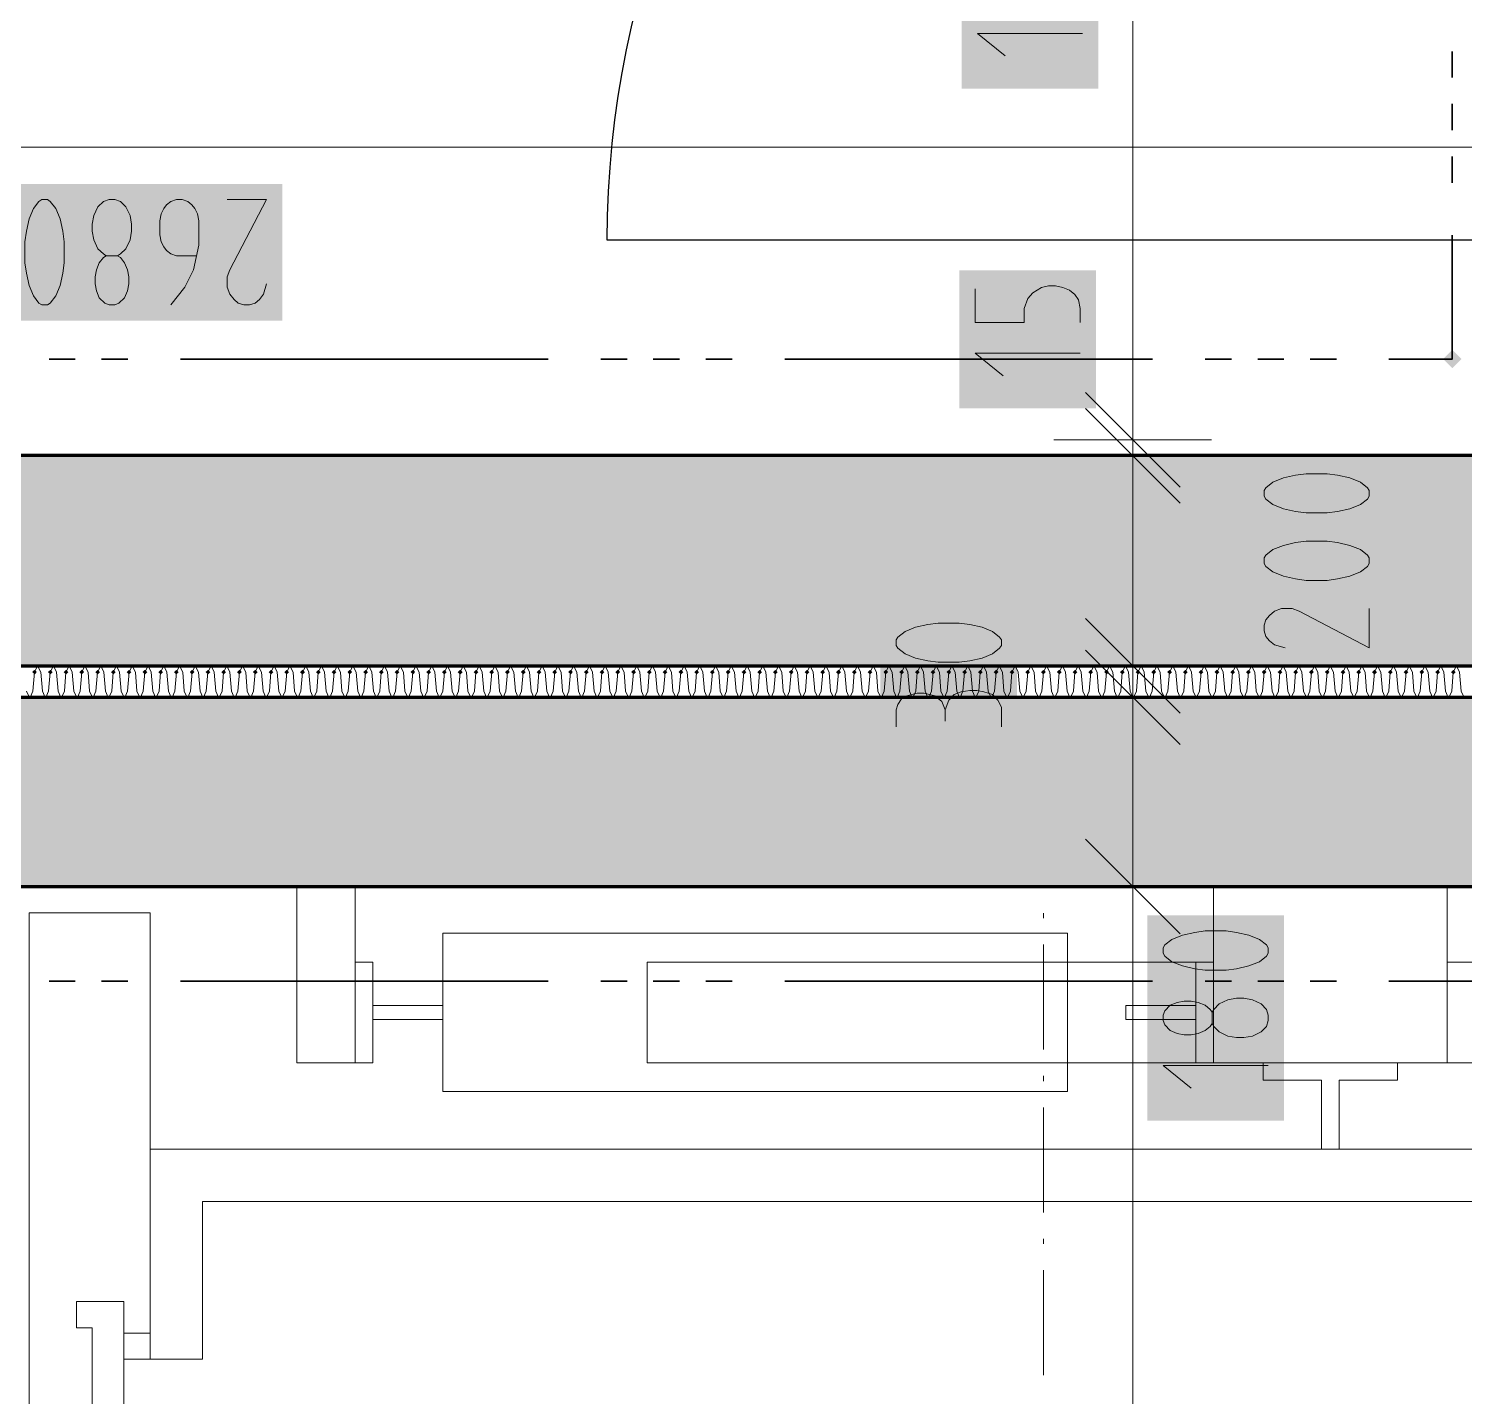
# Model space of a CAD drawing. Header units: millimetres. Extents: x 0 to 594, y 0 to 420.
# Drawn here: x 132.86 to 145.37, y 193.95 to 205.87 of the extents above; entities that cross this region are included whole.
import ezdxf

# ---------------------------------------------------------------- set-up
doc = ezdxf.new("R2010")
doc.units = ezdxf.units.MM
doc.header["$LTSCALE"] = 8
for name, color, linetype in [('PDF_Dvere', 7, 'Continuous'), ('PDF_Koty delkove', 7, 'Continuous'), ('PDF_Pozarni useky', 7, 'Continuous'), ('PDF_Steny obvodove nosne', 7, 'Continuous'), ('PDF_Steny sendvic', 7, 'Continuous'), ('PDF_Steny vnitrni', 7, 'Continuous'), ('PDF_Vytah', 7, 'Continuous')]:
    doc.layers.add(name, color=color, linetype=linetype)

msp = doc.modelspace()

# ---------------------------------------------------------------- linework, layer by layer
at = {"layer": 'PDF_Dvere', "lineweight": 25}
msp.add_lwpolyline([(146.144, 204.028), (137.901, 204.028, -0.414213), (146.144, 212.271)], format="xyb", dxfattribs=at)
at = {"layer": 'PDF_Koty delkove', "lineweight": 18}
for points in [[(142.481, 145.412), (142.481, 159.284), (142.481, 161.364), (142.481, 163.041), (142.481, 163.866), (142.481, 166.663), (142.481, 169.099), (142.481, 171.194), (142.481, 173.529), (142.481, 179.528), (142.481, 181.36), (142.481, 181.635), (142.481, 183.283), (142.481, 198.395), (142.481, 200.044), (142.481, 200.319), (142.481, 202.151), (142.481, 202.288), (142.481, 215.614)], [(142.042, 205.83), (141.126, 205.83), (141.369, 205.635)], [(146.144, 204.84), (135.138, 204.84), (121.613, 204.84), (104.288, 204.84), (99.251, 204.84)], [(133.169, 203.832), (133.169, 204.015), (133.157, 204.107), (133.132, 204.214), (133.095, 204.306), (133.047, 204.367), (133.022, 204.383), (132.973, 204.383), (132.948, 204.367), (132.9, 204.306), (132.863, 204.214), (132.839, 204.107), (132.826, 204.015)], [(133.413, 204.107), (133.426, 204.031), (133.462, 203.955), (133.511, 203.909), (133.535, 203.893), (133.634, 203.893), (133.658, 203.909), (133.707, 203.955), (133.744, 204.031), (133.756, 204.107), (133.756, 204.168), (133.744, 204.244), (133.707, 204.321), (133.658, 204.367), (133.609, 204.383), (133.56, 204.383), (133.511, 204.367), (133.462, 204.321), (133.426, 204.244), (133.413, 204.168)], [(134.318, 203.893), (134.147, 203.893), (134.098, 203.909), (134.061, 203.939), (134.037, 203.97), (134.013, 204.015), (134.001, 204.077), (134.001, 204.198), (134.013, 204.26), (134.037, 204.306), (134.061, 204.336), (134.098, 204.367), (134.147, 204.383), (134.196, 204.383), (134.245, 204.367), (134.282, 204.336), (134.306, 204.306), (134.331, 204.26), (134.343, 204.198), (134.343, 203.985), (134.294, 203.772), (134.221, 203.619), (134.098, 203.467)], [(134.588, 204.383), (134.93, 204.383), (134.612, 203.772), (134.588, 203.71), (134.588, 203.619), (134.612, 203.558), (134.649, 203.512), (134.685, 203.481), (134.734, 203.467), (134.783, 203.467), (134.832, 203.481), (134.869, 203.512), (134.905, 203.558), (134.93, 203.649)], [(133.413, 204.168), (133.413, 204.107)], [(132.826, 204.015), (132.826, 203.832), (132.839, 203.741), (132.863, 203.634), (132.9, 203.543), (132.948, 203.481), (132.973, 203.467), (133.022, 203.467), (133.047, 203.481), (133.095, 203.543), (133.132, 203.634), (133.157, 203.741), (133.169, 203.832)], [(133.634, 203.893), (133.658, 203.878), (133.695, 203.832), (133.719, 203.772), (133.731, 203.71), (133.731, 203.649), (133.719, 203.588), (133.695, 203.527), (133.645, 203.481), (133.609, 203.467), (133.56, 203.467), (133.524, 203.481), (133.474, 203.527), (133.45, 203.588), (133.438, 203.649), (133.438, 203.71), (133.45, 203.772), (133.474, 203.832), (133.511, 203.878), (133.535, 203.893)], [(141.107, 203.606), (141.107, 203.312), (141.534, 203.312), (141.534, 203.435), (141.565, 203.52), (141.61, 203.569), (141.686, 203.617), (141.747, 203.63), (141.808, 203.63), (141.87, 203.617), (141.93, 203.593), (141.976, 203.557), (142.007, 203.508), (142.023, 203.435), (142.023, 203.312)], [(142.023, 203.043), (141.107, 203.043), (141.35, 202.848)], [(142.893, 201.876), (142.068, 202.7)], [(142.893, 201.738), (142.068, 202.563)], [(143.167, 202.288), (142.481, 202.288), (141.794, 202.288)], [(143.167, 202.151), (142.481, 202.151), (141.794, 202.151)], [(144.174, 201.406), (143.991, 201.406), (143.9, 201.394), (143.793, 201.369), (143.701, 201.333), (143.64, 201.284), (143.625, 201.259), (143.625, 201.211), (143.64, 201.186), (143.701, 201.138), (143.793, 201.101), (143.9, 201.076), (143.991, 201.063), (144.174, 201.063), (144.266, 201.076), (144.373, 201.101), (144.464, 201.138)], [(144.464, 201.138), (144.526, 201.186), (144.541, 201.211), (144.541, 201.259), (144.526, 201.284), (144.464, 201.333), (144.373, 201.369), (144.266, 201.394), (144.174, 201.406)], [(144.541, 200.819), (144.541, 200.476), (143.93, 200.795), (143.869, 200.819), (143.777, 200.819), (143.717, 200.795), (143.671, 200.758), (143.64, 200.721), (143.625, 200.672), (143.625, 200.624), (143.64, 200.575), (143.671, 200.538), (143.717, 200.501), (143.808, 200.476)], [(140.587, 200.656), (140.496, 200.619), (140.434, 200.57), (140.42, 200.545), (140.42, 200.497), (140.434, 200.472), (140.496, 200.424), (140.587, 200.387), (140.695, 200.362), (140.785, 200.35), (140.968, 200.35), (141.06, 200.362), (141.167, 200.387), (141.259, 200.424), (141.32, 200.472), (141.336, 200.497), (141.336, 200.545), (141.32, 200.57), (141.259, 200.619), (141.167, 200.656), (141.06, 200.68), (140.968, 200.692)], [(140.968, 200.692), (140.785, 200.692), (140.695, 200.68), (140.587, 200.656)], [(142.893, 199.907), (142.068, 200.731)], [(142.893, 199.632), (142.068, 200.456)], [(143.167, 200.319), (142.481, 200.319), (141.794, 200.319)], [(140.42, 199.787), (140.42, 199.934), (140.434, 199.983), (140.466, 200.032), (140.511, 200.057), (140.602, 200.081), (140.663, 200.081), (140.755, 200.057), (140.816, 200.008), (140.847, 199.934), (140.847, 199.837)], [(141.336, 199.787), (141.336, 199.958), (141.305, 200.019), (141.259, 200.068), (141.183, 200.093), (141.121, 200.105), (141.06, 200.105), (140.984, 200.093), (140.924, 200.068), (140.878, 200.019), (140.847, 199.934)], [(143.167, 200.044), (142.481, 200.044), (141.794, 200.044)], [(142.893, 197.983), (142.068, 198.808)], [(143.167, 198.395), (142.481, 198.395), (141.794, 198.395)], [(143.172, 197.201), (143.156, 197.176), (143.111, 197.14), (143.05, 197.115), (142.989, 197.103), (142.928, 197.103), (142.867, 197.115), (142.806, 197.14), (142.76, 197.189), (142.745, 197.226), (142.745, 197.274), (142.76, 197.311), (142.806, 197.36), (142.867, 197.384), (142.928, 197.397), (142.989, 197.397), (143.05, 197.384)], [(143.05, 197.384), (143.111, 197.36), (143.156, 197.323), (143.172, 197.299)], [(143.661, 196.834), (142.745, 196.834), (142.989, 196.638)]]:
    msp.add_lwpolyline(points, dxfattribs=at)
for points in [[(144.174, 201.993), (143.991, 201.993), (143.9, 201.981), (143.793, 201.957), (143.701, 201.92), (143.64, 201.871), (143.625, 201.847), (143.625, 201.798), (143.64, 201.773), (143.701, 201.725), (143.793, 201.688), (143.9, 201.663), (143.991, 201.651), (144.174, 201.651), (144.266, 201.663), (144.373, 201.688), (144.464, 201.725), (144.526, 201.773), (144.541, 201.798), (144.541, 201.847), (144.526, 201.871), (144.464, 201.92), (144.373, 201.957), (144.266, 201.981)], [(143.294, 198.008), (143.111, 198.008), (143.02, 197.995), (142.913, 197.971), (142.821, 197.934), (142.76, 197.886), (142.745, 197.861), (142.745, 197.813), (142.76, 197.788), (142.821, 197.739), (142.913, 197.703), (143.02, 197.678), (143.111, 197.665), (143.294, 197.665), (143.385, 197.678), (143.493, 197.703), (143.584, 197.739), (143.646, 197.788), (143.661, 197.813), (143.661, 197.861), (143.646, 197.886), (143.584, 197.934), (143.493, 197.971), (143.385, 197.995)], [(143.447, 197.421), (143.385, 197.421), (143.309, 197.408), (143.233, 197.372), (143.188, 197.323), (143.172, 197.299), (143.172, 197.201), (143.188, 197.176), (143.233, 197.127), (143.309, 197.091), (143.385, 197.078), (143.447, 197.078), (143.523, 197.091), (143.6, 197.127), (143.646, 197.176), (143.661, 197.226), (143.661, 197.274), (143.646, 197.323), (143.6, 197.372), (143.523, 197.408)]]:
    msp.add_lwpolyline(points, close=True, dxfattribs=at)
at = {"layer": 'PDF_Koty delkove', "color": 7, "lineweight": 18, "true_color": 0xffffff, "transparency": 33554559}
for points in [[(142.179, 205.35), (142.179, 207.729), (140.988, 205.35), (140.988, 207.729)], [(135.068, 204.52), (132.689, 204.52), (135.068, 203.329), (132.689, 203.329)], [(142.16, 202.563), (142.16, 203.767), (140.969, 202.563), (140.969, 203.767)], [(144.679, 200.339), (144.679, 202.13), (143.488, 200.339), (143.488, 202.13)], [(141.473, 199.625), (141.473, 200.829), (140.282, 199.625), (140.282, 200.829)], [(143.798, 196.354), (143.798, 198.145), (142.608, 196.354), (142.608, 198.145)]]:
    msp.add_solid(points, dxfattribs=at)
at = {"layer": 'PDF_Pozarni useky', "lineweight": 35}
for points in [[(145.265, 205.446), (145.265, 205.675)], [(145.265, 204.988), (145.265, 205.217)], [(145.265, 204.53), (145.265, 204.759)], [(145.265, 204.072), (145.265, 202.993), (144.713, 202.993)], [(133.265, 202.993), (133.036, 202.993)], [(133.723, 202.993), (133.494, 202.993)], [(137.386, 202.993), (134.181, 202.993)], [(138.073, 202.993), (137.844, 202.993)], [(138.531, 202.993), (138.302, 202.993)], [(138.989, 202.993), (138.76, 202.993)], [(142.653, 202.993), (139.447, 202.993)], [(143.34, 202.993), (143.111, 202.993)], [(143.798, 202.993), (143.569, 202.993)], [(144.255, 202.993), (144.027, 202.993)], [(133.265, 197.571), (133.036, 197.571)], [(133.723, 197.571), (133.494, 197.571)], [(137.386, 197.571), (134.181, 197.571)], [(138.073, 197.571), (137.844, 197.571)], [(138.531, 197.571), (138.302, 197.571)], [(138.989, 197.571), (138.76, 197.571)], [(142.653, 197.571), (139.447, 197.571)], [(143.34, 197.571), (143.111, 197.571)], [(143.798, 197.571), (143.569, 197.571)], [(144.255, 197.571), (144.027, 197.571)], [(147.919, 197.571), (144.713, 197.571)]]:
    msp.add_lwpolyline(points, dxfattribs=at)
at = {"layer": 'PDF_Pozarni useky', "lineweight": 35, "transparency": 33554559}
for points in [[(145.345, 202.993), (145.265, 202.913), (145.265, 203.073), (145.185, 202.993)], [(145.265, 202.913), (145.185, 202.993), (145.345, 202.993), (145.265, 203.073)]]:
    msp.add_solid(points, dxfattribs=at)
at = {"layer": 'PDF_Steny obvodove nosne', "lineweight": 70}
msp.add_lwpolyline([(129.338, 200.319), (151.319, 200.319), (151.319, 202.151), (148.617, 202.151), (146.144, 202.151), (127.506, 202.151), (127.506, 201.28), (127.506, 200.319)], dxfattribs=at)
at = {"layer": 'PDF_Steny obvodove nosne', "color": 9, "lineweight": 9, "true_color": 0xc0c0c0, "transparency": 33554559}
msp.add_solid([(151.319, 202.151), (127.506, 202.151), (151.319, 200.319), (127.506, 200.319)], dxfattribs=at)
at = {"layer": 'PDF_Steny sendvic', "lineweight": 35}
msp.add_lwpolyline([(129.338, 181.543), (129.338, 181.36), (149.487, 181.36), (151.319, 181.36), (151.365, 181.36), (151.365, 181.635), (151.319, 181.635), (131.261, 181.635), (129.612, 181.635), (129.612, 200.044), (131.261, 200.044), (151.319, 200.044), (151.365, 200.044), (151.365, 200.319), (151.319, 200.319), (129.338, 200.319), (129.338, 200.136)], dxfattribs=at)
at = {"layer": 'PDF_Steny sendvic', "lineweight": 9}
for points in [[(132.937, 200.319), (132.91, 200.264)], [(132.965, 200.264), (132.937, 200.319)], [(133.074, 200.319), (133.047, 200.264)], [(133.102, 200.264), (133.074, 200.319)], [(133.212, 200.319), (133.184, 200.264)], [(133.239, 200.264), (133.212, 200.319)], [(133.349, 200.319), (133.322, 200.264)], [(133.377, 200.264), (133.349, 200.319)], [(133.487, 200.319), (133.459, 200.264)], [(133.514, 200.264), (133.487, 200.319)], [(133.624, 200.319), (133.596, 200.264)], [(133.651, 200.264), (133.624, 200.319)], [(133.761, 200.319), (133.734, 200.264)], [(133.789, 200.264), (133.761, 200.319)], [(133.899, 200.319), (133.871, 200.264)], [(133.926, 200.264), (133.899, 200.319)], [(134.036, 200.319), (134.009, 200.264)], [(134.064, 200.264), (134.036, 200.319)], [(134.173, 200.319), (134.146, 200.264)], [(134.201, 200.264), (134.173, 200.319)], [(134.311, 200.319), (134.283, 200.264)], [(134.338, 200.264), (134.311, 200.319)], [(134.448, 200.319), (134.421, 200.264)], [(134.476, 200.264), (134.448, 200.319)], [(134.586, 200.319), (134.558, 200.264)], [(134.613, 200.264), (134.586, 200.319)], [(134.723, 200.319), (134.696, 200.264)], [(134.75, 200.264), (134.723, 200.319)], [(134.86, 200.319), (134.833, 200.264)], [(134.888, 200.264), (134.86, 200.319)], [(134.998, 200.319), (134.97, 200.264)], [(135.025, 200.264), (134.998, 200.319)], [(135.135, 200.319), (135.108, 200.264)], [(135.163, 200.264), (135.135, 200.319)], [(135.273, 200.319), (135.245, 200.264)], [(135.3, 200.264), (135.273, 200.319)], [(135.41, 200.319), (135.382, 200.264)], [(135.437, 200.264), (135.41, 200.319)], [(135.547, 200.319), (135.52, 200.264)], [(135.575, 200.264), (135.547, 200.319)], [(135.685, 200.319), (135.657, 200.264)], [(135.712, 200.264), (135.685, 200.319)], [(135.822, 200.319), (135.795, 200.264)], [(135.85, 200.264), (135.822, 200.319)], [(135.959, 200.319), (135.932, 200.264)], [(135.987, 200.264), (135.959, 200.319)], [(136.097, 200.319), (136.069, 200.264)], [(136.124, 200.264), (136.097, 200.319)], [(136.234, 200.319), (136.207, 200.264)], [(136.262, 200.264), (136.234, 200.319)], [(136.372, 200.319), (136.344, 200.264)], [(136.399, 200.264), (136.372, 200.319)], [(136.509, 200.319), (136.482, 200.264)], [(136.536, 200.264), (136.509, 200.319)], [(136.646, 200.319), (136.619, 200.264)], [(136.674, 200.264), (136.646, 200.319)], [(136.784, 200.319), (136.756, 200.264)], [(136.811, 200.264), (136.784, 200.319)], [(136.921, 200.319), (136.894, 200.264)], [(136.949, 200.264), (136.921, 200.319)], [(137.058, 200.319), (137.031, 200.264)], [(137.086, 200.264), (137.058, 200.319)], [(137.196, 200.319), (137.168, 200.264)], [(137.223, 200.264), (137.196, 200.319)], [(137.333, 200.319), (137.306, 200.264)], [(137.361, 200.264), (137.333, 200.319)], [(137.471, 200.319), (137.443, 200.264)], [(137.498, 200.264), (137.471, 200.319)], [(137.608, 200.319), (137.581, 200.264)], [(137.636, 200.264), (137.608, 200.319)], [(137.745, 200.319), (137.718, 200.264)], [(137.773, 200.264), (137.745, 200.319)], [(137.883, 200.319), (137.855, 200.264)], [(137.91, 200.264), (137.883, 200.319)], [(138.02, 200.319), (137.993, 200.264)], [(138.048, 200.264), (138.02, 200.319)], [(138.158, 200.319), (138.13, 200.264)], [(138.185, 200.264), (138.158, 200.319)], [(138.295, 200.319), (138.267, 200.264)], [(138.322, 200.264), (138.295, 200.319)], [(138.432, 200.319), (138.405, 200.264)], [(138.46, 200.264), (138.432, 200.319)], [(138.57, 200.319), (138.542, 200.264)], [(138.597, 200.264), (138.57, 200.319)], [(138.707, 200.319), (138.68, 200.264)], [(138.735, 200.264), (138.707, 200.319)], [(138.844, 200.319), (138.817, 200.264)], [(138.872, 200.264), (138.844, 200.319)], [(138.982, 200.319), (138.954, 200.264)], [(139.009, 200.264), (138.982, 200.319)], [(139.119, 200.319), (139.092, 200.264)], [(139.147, 200.264), (139.119, 200.319)], [(139.257, 200.319), (139.229, 200.264)], [(139.284, 200.264), (139.257, 200.319)], [(139.394, 200.319), (139.366, 200.264)], [(139.421, 200.264), (139.394, 200.319)], [(139.531, 200.319), (139.504, 200.264)], [(139.559, 200.264), (139.531, 200.319)], [(139.669, 200.319), (139.641, 200.264)], [(139.71, 200.099), (139.696, 200.264), (139.669, 200.319)], [(139.806, 200.319), (139.779, 200.264)], [(139.834, 200.264), (139.806, 200.319)], [(139.944, 200.319), (139.916, 200.264)], [(139.985, 200.099), (139.971, 200.264), (139.944, 200.319)], [(140.081, 200.319), (140.053, 200.264)], [(140.122, 200.099), (140.108, 200.264), (140.081, 200.319)], [(140.218, 200.319), (140.191, 200.264)], [(140.246, 200.264), (140.218, 200.319)], [(140.356, 200.319), (140.328, 200.264)], [(140.397, 200.099), (140.383, 200.264), (140.356, 200.319)], [(140.493, 200.319), (140.466, 200.264)], [(140.521, 200.264), (140.493, 200.319)], [(140.63, 200.319), (140.603, 200.264)], [(140.671, 200.099), (140.658, 200.264), (140.63, 200.319)], [(140.768, 200.319), (140.74, 200.264)], [(140.795, 200.264), (140.768, 200.319)], [(140.905, 200.319), (140.878, 200.264)], [(140.946, 200.099), (140.933, 200.264), (140.905, 200.319)], [(141.043, 200.319), (141.015, 200.264)], [(141.084, 200.099), (141.07, 200.264), (141.043, 200.319)], [(141.18, 200.319), (141.152, 200.264)], [(141.207, 200.264), (141.18, 200.319)], [(141.317, 200.319), (141.29, 200.264)], [(141.358, 200.099), (141.345, 200.264), (141.317, 200.319)], [(141.455, 200.319), (141.427, 200.264)], [(141.482, 200.264), (141.455, 200.319)], [(141.592, 200.319), (141.565, 200.264)], [(141.62, 200.264), (141.592, 200.319)], [(141.729, 200.319), (141.702, 200.264)], [(141.757, 200.264), (141.729, 200.319)], [(141.867, 200.319), (141.839, 200.264)], [(141.894, 200.264), (141.867, 200.319)], [(142.004, 200.319), (141.977, 200.264)], [(142.032, 200.264), (142.004, 200.319)], [(142.142, 200.319), (142.114, 200.264)], [(142.169, 200.264), (142.142, 200.319)], [(142.279, 200.319), (142.252, 200.264)], [(142.306, 200.264), (142.279, 200.319)], [(142.416, 200.319), (142.389, 200.264)], [(142.444, 200.264), (142.416, 200.319)], [(142.554, 200.319), (142.526, 200.264)], [(142.581, 200.264), (142.554, 200.319)], [(142.691, 200.319), (142.664, 200.264)], [(142.719, 200.264), (142.691, 200.319)], [(142.829, 200.319), (142.801, 200.264)], [(142.856, 200.264), (142.829, 200.319)], [(142.966, 200.319), (142.938, 200.264)], [(142.993, 200.264), (142.966, 200.319)], [(143.103, 200.319), (143.076, 200.264)], [(143.131, 200.264), (143.103, 200.319)], [(143.241, 200.319), (143.213, 200.264)], [(143.268, 200.264), (143.241, 200.319)], [(143.378, 200.319), (143.351, 200.264)], [(143.406, 200.264), (143.378, 200.319)], [(143.515, 200.319), (143.488, 200.264)], [(143.543, 200.264), (143.515, 200.319)], [(143.653, 200.319), (143.625, 200.264)], [(143.68, 200.264), (143.653, 200.319)], [(143.79, 200.319), (143.763, 200.264)], [(143.818, 200.264), (143.79, 200.319)], [(143.928, 200.319), (143.9, 200.264)], [(143.955, 200.264), (143.928, 200.319)], [(144.065, 200.319), (144.038, 200.264)], [(144.092, 200.264), (144.065, 200.319)], [(144.202, 200.319), (144.175, 200.264)], [(144.23, 200.264), (144.202, 200.319)], [(144.34, 200.319), (144.312, 200.264)], [(144.367, 200.264), (144.34, 200.319)], [(144.477, 200.319), (144.45, 200.264)], [(144.505, 200.264), (144.477, 200.319)], [(144.614, 200.319), (144.587, 200.264)], [(144.642, 200.264), (144.614, 200.319)], [(144.752, 200.319), (144.724, 200.264)], [(144.779, 200.264), (144.752, 200.319)], [(144.889, 200.319), (144.862, 200.264)], [(144.917, 200.264), (144.889, 200.319)], [(145.027, 200.319), (144.999, 200.264)], [(145.054, 200.264), (145.027, 200.319)], [(145.164, 200.319), (145.137, 200.264)], [(145.192, 200.264), (145.164, 200.319)], [(145.301, 200.319), (145.274, 200.264)], [(145.329, 200.264), (145.301, 200.319)], [(132.896, 200.099), (132.91, 200.264)], [(132.965, 200.264), (132.978, 200.099)], [(133.009, 200.044), (133.033, 200.099), (133.047, 200.264)], [(133.102, 200.264), (133.116, 200.099)], [(133.171, 200.099), (133.184, 200.264)], [(133.239, 200.264), (133.253, 200.099)], [(133.308, 200.099), (133.322, 200.264)], [(133.377, 200.264), (133.39, 200.099)], [(133.445, 200.099), (133.459, 200.264)], [(133.514, 200.264), (133.528, 200.099)], [(133.583, 200.099), (133.596, 200.264)], [(133.651, 200.264), (133.665, 200.099)], [(133.72, 200.099), (133.734, 200.264)], [(133.789, 200.264), (133.802, 200.099)], [(133.858, 200.099), (133.871, 200.264)], [(133.926, 200.264), (133.94, 200.099)], [(133.995, 200.099), (134.009, 200.264)], [(134.064, 200.264), (134.077, 200.099)], [(134.132, 200.099), (134.146, 200.264)], [(134.201, 200.264), (134.215, 200.099)], [(134.27, 200.099), (134.283, 200.264)], [(134.338, 200.264), (134.352, 200.099)], [(134.407, 200.099), (134.421, 200.264)], [(134.476, 200.264), (134.489, 200.099)], [(134.545, 200.099), (134.558, 200.264)], [(134.613, 200.264), (134.627, 200.099)], [(134.682, 200.099), (134.696, 200.264)], [(134.75, 200.264), (134.764, 200.099), (134.789, 200.044)], [(134.819, 200.099), (134.833, 200.264)], [(134.888, 200.264), (134.901, 200.099)], [(134.957, 200.099), (134.97, 200.264)], [(135.025, 200.264), (135.039, 200.099)], [(135.094, 200.099), (135.108, 200.264)], [(135.163, 200.264), (135.176, 200.099), (135.201, 200.044)], [(135.231, 200.099), (135.245, 200.264)], [(135.3, 200.264), (135.314, 200.099)], [(135.369, 200.099), (135.382, 200.264)], [(135.437, 200.264), (135.451, 200.099)], [(135.506, 200.099), (135.52, 200.264)], [(135.575, 200.264), (135.588, 200.099)], [(135.644, 200.099), (135.657, 200.264)], [(135.712, 200.264), (135.726, 200.099)], [(135.781, 200.099), (135.795, 200.264)], [(135.85, 200.264), (135.863, 200.099)], [(135.918, 200.099), (135.932, 200.264)], [(135.987, 200.264), (136.001, 200.099)], [(136.056, 200.099), (136.069, 200.264)], [(136.124, 200.264), (136.138, 200.099)], [(136.193, 200.099), (136.207, 200.264)], [(136.262, 200.264), (136.275, 200.099)], [(136.331, 200.099), (136.344, 200.264)], [(136.399, 200.264), (136.413, 200.099)], [(136.468, 200.099), (136.482, 200.264)], [(136.536, 200.264), (136.55, 200.099)], [(136.605, 200.099), (136.619, 200.264)], [(136.674, 200.264), (136.687, 200.099)], [(136.743, 200.099), (136.756, 200.264)], [(136.811, 200.264), (136.825, 200.099)], [(136.88, 200.099), (136.894, 200.264)], [(136.949, 200.264), (136.962, 200.099)], [(137.017, 200.099), (137.031, 200.264)], [(137.086, 200.264), (137.1, 200.099)], [(137.155, 200.099), (137.168, 200.264)], [(137.223, 200.264), (137.237, 200.099)], [(137.292, 200.099), (137.306, 200.264)], [(137.361, 200.264), (137.374, 200.099)], [(137.43, 200.099), (137.443, 200.264)], [(137.498, 200.264), (137.512, 200.099)], [(137.567, 200.099), (137.581, 200.264)], [(137.636, 200.264), (137.649, 200.099)], [(137.704, 200.099), (137.718, 200.264)], [(137.773, 200.264), (137.786, 200.099)], [(137.842, 200.099), (137.855, 200.264)], [(137.91, 200.264), (137.924, 200.099)], [(137.979, 200.099), (137.993, 200.264)], [(138.048, 200.264), (138.061, 200.099)], [(138.116, 200.099), (138.13, 200.264)], [(138.185, 200.264), (138.199, 200.099)], [(138.254, 200.099), (138.267, 200.264)], [(138.322, 200.264), (138.336, 200.099)], [(138.391, 200.099), (138.405, 200.264)], [(138.46, 200.264), (138.473, 200.099)], [(138.529, 200.099), (138.542, 200.264)], [(138.597, 200.264), (138.611, 200.099)], [(138.666, 200.099), (138.68, 200.264)], [(138.735, 200.264), (138.748, 200.099)], [(138.803, 200.099), (138.817, 200.264)], [(138.872, 200.264), (138.886, 200.099)], [(138.941, 200.099), (138.954, 200.264)], [(139.009, 200.264), (139.023, 200.099)], [(139.078, 200.099), (139.092, 200.264)], [(139.147, 200.264), (139.16, 200.099)], [(139.216, 200.099), (139.229, 200.264)], [(139.284, 200.264), (139.298, 200.099)], [(139.353, 200.099), (139.366, 200.264)], [(139.421, 200.264), (139.435, 200.099)], [(139.49, 200.099), (139.504, 200.264)], [(139.559, 200.264), (139.572, 200.099)], [(139.628, 200.099), (139.641, 200.264)], [(139.765, 200.099), (139.779, 200.264)], [(139.834, 200.264), (139.847, 200.099)], [(139.902, 200.099), (139.916, 200.264)], [(140.04, 200.099), (140.053, 200.264)], [(140.177, 200.099), (140.191, 200.264)], [(140.246, 200.264), (140.259, 200.099)], [(140.315, 200.099), (140.328, 200.264)], [(140.452, 200.099), (140.466, 200.264)], [(140.521, 200.264), (140.534, 200.099)], [(140.589, 200.099), (140.603, 200.264)], [(140.727, 200.099), (140.74, 200.264)], [(140.795, 200.264), (140.809, 200.099)], [(140.864, 200.099), (140.878, 200.264)], [(141.001, 200.099), (141.015, 200.264)], [(141.139, 200.099), (141.152, 200.264)], [(141.207, 200.264), (141.221, 200.099)], [(141.276, 200.099), (141.29, 200.264)], [(141.414, 200.099), (141.427, 200.264)], [(141.482, 200.264), (141.496, 200.099)], [(141.551, 200.099), (141.565, 200.264)], [(141.62, 200.264), (141.633, 200.099)], [(141.688, 200.099), (141.702, 200.264)], [(141.757, 200.264), (141.771, 200.099)], [(141.826, 200.099), (141.839, 200.264)], [(141.894, 200.264), (141.908, 200.099)], [(141.963, 200.099), (141.977, 200.264)], [(142.032, 200.264), (142.045, 200.099)], [(142.101, 200.099), (142.114, 200.264)], [(142.169, 200.264), (142.183, 200.099)], [(142.238, 200.099), (142.252, 200.264)], [(142.306, 200.264), (142.32, 200.099)], [(142.375, 200.099), (142.389, 200.264)], [(142.444, 200.264), (142.457, 200.099)], [(142.513, 200.099), (142.526, 200.264)], [(142.581, 200.264), (142.595, 200.099)], [(142.65, 200.099), (142.664, 200.264)], [(142.719, 200.264), (142.732, 200.099)], [(142.787, 200.099), (142.801, 200.264)], [(142.856, 200.264), (142.87, 200.099)], [(142.925, 200.099), (142.938, 200.264)], [(142.993, 200.264), (143.007, 200.099)], [(143.062, 200.099), (143.076, 200.264)], [(143.131, 200.264), (143.144, 200.099)], [(143.2, 200.099), (143.213, 200.264)], [(143.268, 200.264), (143.282, 200.099)], [(143.337, 200.099), (143.351, 200.264)], [(143.406, 200.264), (143.419, 200.099)], [(143.474, 200.099), (143.488, 200.264)], [(143.543, 200.264), (143.557, 200.099)], [(143.612, 200.099), (143.625, 200.264)], [(143.68, 200.264), (143.694, 200.099)], [(143.749, 200.099), (143.763, 200.264)], [(143.818, 200.264), (143.831, 200.099)], [(143.886, 200.099), (143.9, 200.264)], [(143.955, 200.264), (143.969, 200.099)], [(144.024, 200.099), (144.038, 200.264)], [(144.092, 200.264), (144.106, 200.099)], [(144.161, 200.099), (144.175, 200.264)], [(144.23, 200.264), (144.243, 200.099)], [(144.299, 200.099), (144.312, 200.264)], [(144.367, 200.264), (144.381, 200.099)], [(144.436, 200.099), (144.45, 200.264)], [(144.505, 200.264), (144.518, 200.099)], [(144.573, 200.099), (144.587, 200.264)], [(144.642, 200.264), (144.656, 200.099)], [(144.711, 200.099), (144.724, 200.264)], [(144.779, 200.264), (144.793, 200.099)], [(144.848, 200.099), (144.862, 200.264)], [(144.917, 200.264), (144.93, 200.099)], [(144.986, 200.099), (144.999, 200.264)], [(145.054, 200.264), (145.068, 200.099)], [(145.123, 200.099), (145.137, 200.264)], [(145.192, 200.264), (145.205, 200.099)], [(145.26, 200.099), (145.274, 200.264)], [(145.329, 200.264), (145.342, 200.099)], [(132.841, 200.099), (132.865, 200.044)], [(132.871, 200.044), (132.896, 200.099)], [(132.896, 200.099), (132.896, 200.099)], [(132.978, 200.099), (133.003, 200.044)], [(133.033, 200.099), (133.033, 200.099)], [(133.116, 200.099), (133.14, 200.044)], [(133.146, 200.044), (133.171, 200.099)], [(133.171, 200.099), (133.171, 200.099)], [(133.253, 200.099), (133.278, 200.044)], [(133.283, 200.044), (133.308, 200.099)], [(133.308, 200.099), (133.308, 200.099)], [(133.39, 200.099), (133.415, 200.044)], [(133.421, 200.044), (133.445, 200.099)], [(133.445, 200.099), (133.445, 200.099)], [(133.528, 200.099), (133.552, 200.044)], [(133.558, 200.044), (133.583, 200.099)], [(133.583, 200.099), (133.583, 200.099)], [(133.665, 200.099), (133.69, 200.044)], [(133.696, 200.044), (133.72, 200.099)], [(133.72, 200.099), (133.72, 200.099)], [(133.802, 200.099), (133.827, 200.044)], [(133.833, 200.044), (133.858, 200.099)], [(133.858, 200.099), (133.858, 200.099)], [(133.94, 200.099), (133.965, 200.044)], [(133.97, 200.044), (133.995, 200.099)], [(133.995, 200.099), (133.995, 200.099)], [(134.077, 200.099), (134.102, 200.044)], [(134.108, 200.044), (134.132, 200.099)], [(134.132, 200.099), (134.132, 200.099)], [(134.215, 200.099), (134.239, 200.044)], [(134.245, 200.044), (134.27, 200.099)], [(134.27, 200.099), (134.27, 200.099)], [(134.352, 200.099), (134.377, 200.044)], [(134.382, 200.044), (134.407, 200.099)], [(134.407, 200.099), (134.407, 200.099)], [(134.489, 200.099), (134.514, 200.044)], [(134.52, 200.044), (134.545, 200.099)], [(134.545, 200.099), (134.545, 200.099)], [(134.627, 200.099), (134.651, 200.044)], [(134.657, 200.044), (134.682, 200.099)], [(134.682, 200.099), (134.682, 200.099)], [(134.795, 200.044), (134.819, 200.099)], [(134.819, 200.099), (134.819, 200.099)], [(134.901, 200.099), (134.926, 200.044)], [(134.932, 200.044), (134.957, 200.099)], [(134.957, 200.099), (134.957, 200.099)], [(135.039, 200.099), (135.064, 200.044)], [(135.069, 200.044), (135.094, 200.099)], [(135.094, 200.099), (135.094, 200.099)], [(135.207, 200.044), (135.231, 200.099)], [(135.231, 200.099), (135.231, 200.099)], [(135.314, 200.099), (135.338, 200.044)], [(135.344, 200.044), (135.369, 200.099)], [(135.369, 200.099), (135.369, 200.099)], [(135.451, 200.099), (135.476, 200.044)], [(135.482, 200.044), (135.506, 200.099)], [(135.506, 200.099), (135.506, 200.099)], [(135.588, 200.099), (135.613, 200.044)], [(135.619, 200.044), (135.644, 200.099)], [(135.644, 200.099), (135.644, 200.099)], [(135.726, 200.099), (135.75, 200.044)], [(135.756, 200.044), (135.781, 200.099)], [(135.781, 200.099), (135.781, 200.099)], [(135.863, 200.099), (135.888, 200.044)], [(135.894, 200.044), (135.918, 200.099)], [(135.918, 200.099), (135.918, 200.099)], [(136.001, 200.099), (136.025, 200.044)], [(136.031, 200.044), (136.056, 200.099)], [(136.056, 200.099), (136.056, 200.099)], [(136.138, 200.099), (136.163, 200.044)], [(136.168, 200.044), (136.193, 200.099)], [(136.193, 200.099), (136.193, 200.099)], [(136.275, 200.099), (136.3, 200.044)], [(136.306, 200.044), (136.331, 200.099)], [(136.331, 200.099), (136.331, 200.099)], [(136.413, 200.099), (136.437, 200.044)], [(136.443, 200.044), (136.468, 200.099)], [(136.468, 200.099), (136.468, 200.099)], [(136.55, 200.099), (136.575, 200.044)], [(136.581, 200.044), (136.605, 200.099)], [(136.605, 200.099), (136.605, 200.099)], [(136.687, 200.099), (136.712, 200.044)], [(136.718, 200.044), (136.743, 200.099)], [(136.743, 200.099), (136.743, 200.099)], [(136.825, 200.099), (136.85, 200.044)], [(136.855, 200.044), (136.88, 200.099)], [(136.88, 200.099), (136.88, 200.099)], [(136.962, 200.099), (136.987, 200.044)], [(136.993, 200.044), (137.017, 200.099)], [(137.017, 200.099), (137.017, 200.099)], [(137.1, 200.099), (137.124, 200.044)], [(137.13, 200.044), (137.155, 200.099)], [(137.155, 200.099), (137.155, 200.099)], [(137.237, 200.099), (137.262, 200.044)], [(137.267, 200.044), (137.292, 200.099)], [(137.292, 200.099), (137.292, 200.099)], [(137.374, 200.099), (137.399, 200.044)], [(137.405, 200.044), (137.43, 200.099)], [(137.43, 200.099), (137.43, 200.099)], [(137.512, 200.099), (137.536, 200.044)], [(137.542, 200.044), (137.567, 200.099)], [(137.567, 200.099), (137.567, 200.099)], [(137.649, 200.099), (137.674, 200.044)], [(137.68, 200.044), (137.704, 200.099)], [(137.704, 200.099), (137.704, 200.099)], [(137.786, 200.099), (137.811, 200.044)], [(137.817, 200.044), (137.842, 200.099)], [(137.842, 200.099), (137.842, 200.099)], [(137.924, 200.099), (137.949, 200.044)], [(137.954, 200.044), (137.979, 200.099)], [(137.979, 200.099), (137.979, 200.099)], [(138.061, 200.099), (138.086, 200.044)], [(138.092, 200.044), (138.116, 200.099)], [(138.116, 200.099), (138.116, 200.099)], [(138.199, 200.099), (138.223, 200.044)], [(138.229, 200.044), (138.254, 200.099)], [(138.254, 200.099), (138.254, 200.099)], [(138.336, 200.099), (138.361, 200.044)], [(138.367, 200.044), (138.391, 200.099)], [(138.391, 200.099), (138.391, 200.099)], [(138.473, 200.099), (138.498, 200.044)], [(138.504, 200.044), (138.529, 200.099)], [(138.529, 200.099), (138.529, 200.099)], [(138.529, 200.099), (138.529, 200.099)], [(138.611, 200.099), (138.635, 200.044)], [(138.641, 200.044), (138.666, 200.099)], [(138.666, 200.099), (138.666, 200.099)], [(138.748, 200.099), (138.773, 200.044)], [(138.779, 200.044), (138.803, 200.099)], [(138.803, 200.099), (138.803, 200.099)], [(138.886, 200.099), (138.91, 200.044)], [(138.916, 200.044), (138.941, 200.099)], [(138.941, 200.099), (138.941, 200.099)], [(139.023, 200.099), (139.048, 200.044)], [(139.053, 200.044), (139.078, 200.099)], [(139.078, 200.099), (139.078, 200.099)], [(139.16, 200.099), (139.185, 200.044)], [(139.191, 200.044), (139.216, 200.099)], [(139.216, 200.099), (139.216, 200.099)], [(139.298, 200.099), (139.322, 200.044)], [(139.328, 200.044), (139.353, 200.099)], [(139.353, 200.099), (139.353, 200.099)], [(139.435, 200.099), (139.46, 200.044)], [(139.466, 200.044), (139.49, 200.099)], [(139.49, 200.099), (139.49, 200.099)], [(139.572, 200.099), (139.597, 200.044)], [(139.603, 200.044), (139.628, 200.099)], [(139.628, 200.099), (139.628, 200.099)], [(139.71, 200.099), (139.735, 200.044)], [(139.74, 200.044), (139.765, 200.099)], [(139.765, 200.099), (139.765, 200.099)], [(139.847, 200.099), (139.872, 200.044)], [(139.878, 200.044), (139.902, 200.099)], [(139.902, 200.099), (139.902, 200.099)], [(139.985, 200.099), (140.009, 200.044)], [(140.015, 200.044), (140.04, 200.099)], [(140.04, 200.099), (140.04, 200.099)], [(140.122, 200.099), (140.147, 200.044)], [(140.152, 200.044), (140.177, 200.099)], [(140.177, 200.099), (140.177, 200.099)], [(140.259, 200.099), (140.284, 200.044)], [(140.29, 200.044), (140.315, 200.099)], [(140.315, 200.099), (140.315, 200.099)], [(140.397, 200.099), (140.421, 200.044)], [(140.427, 200.044), (140.452, 200.099)], [(140.452, 200.099), (140.452, 200.099)], [(140.534, 200.099), (140.559, 200.044)], [(140.565, 200.044), (140.589, 200.099)], [(140.589, 200.099), (140.589, 200.099)], [(140.671, 200.099), (140.696, 200.044)], [(140.702, 200.044), (140.727, 200.099)], [(140.727, 200.099), (140.727, 200.099)], [(140.809, 200.099), (140.834, 200.044)], [(140.839, 200.044), (140.864, 200.099)], [(140.864, 200.099), (140.864, 200.099)], [(140.946, 200.099), (140.971, 200.044)], [(140.977, 200.044), (141.001, 200.099)], [(141.001, 200.099), (141.001, 200.099)], [(141.084, 200.099), (141.108, 200.044)], [(141.114, 200.044), (141.139, 200.099)], [(141.139, 200.099), (141.139, 200.099)], [(141.221, 200.099), (141.246, 200.044)], [(141.252, 200.044), (141.276, 200.099)], [(141.276, 200.099), (141.276, 200.099)], [(141.358, 200.099), (141.383, 200.044)], [(141.389, 200.044), (141.414, 200.099)], [(141.414, 200.099), (141.414, 200.099)], [(141.496, 200.099), (141.521, 200.044)], [(141.526, 200.044), (141.551, 200.099)], [(141.551, 200.099), (141.551, 200.099)], [(141.633, 200.099), (141.658, 200.044)], [(141.664, 200.044), (141.688, 200.099)], [(141.688, 200.099), (141.688, 200.099)], [(141.771, 200.099), (141.795, 200.044)], [(141.801, 200.044), (141.826, 200.099)], [(141.826, 200.099), (141.826, 200.099)], [(141.908, 200.099), (141.933, 200.044)], [(141.938, 200.044), (141.963, 200.099)], [(141.963, 200.099), (141.963, 200.099)], [(142.045, 200.099), (142.07, 200.044)], [(142.076, 200.044), (142.101, 200.099)], [(142.101, 200.099), (142.101, 200.099)], [(142.183, 200.099), (142.207, 200.044)], [(142.213, 200.044), (142.238, 200.099)], [(142.238, 200.099), (142.238, 200.099)], [(142.32, 200.099), (142.345, 200.044)], [(142.351, 200.044), (142.375, 200.099)], [(142.375, 200.099), (142.375, 200.099)], [(142.457, 200.099), (142.482, 200.044)], [(142.488, 200.044), (142.513, 200.099)], [(142.513, 200.099), (142.513, 200.099)], [(142.595, 200.099), (142.62, 200.044)], [(142.625, 200.044), (142.65, 200.099)], [(142.65, 200.099), (142.65, 200.099)], [(142.732, 200.099), (142.757, 200.044)], [(142.763, 200.044), (142.787, 200.099)], [(142.787, 200.099), (142.787, 200.099)], [(142.87, 200.099), (142.894, 200.044)], [(142.9, 200.044), (142.925, 200.099)], [(142.925, 200.099), (142.925, 200.099)], [(143.007, 200.099), (143.032, 200.044)], [(143.037, 200.044), (143.062, 200.099)], [(143.062, 200.099), (143.062, 200.099)], [(143.144, 200.099), (143.169, 200.044)], [(143.175, 200.044), (143.2, 200.099)], [(143.2, 200.099), (143.2, 200.099)], [(143.282, 200.099), (143.306, 200.044)], [(143.312, 200.044), (143.337, 200.099)], [(143.337, 200.099), (143.337, 200.099)], [(143.419, 200.099), (143.444, 200.044)], [(143.45, 200.044), (143.474, 200.099)], [(143.474, 200.099), (143.474, 200.099)], [(143.557, 200.099), (143.581, 200.044)], [(143.587, 200.044), (143.612, 200.099)], [(143.612, 200.099), (143.612, 200.099)], [(143.694, 200.099), (143.719, 200.044)], [(143.724, 200.044), (143.749, 200.099)], [(143.749, 200.099), (143.749, 200.099)], [(143.831, 200.099), (143.856, 200.044)], [(143.862, 200.044), (143.886, 200.099)], [(143.886, 200.099), (143.886, 200.099)], [(143.969, 200.099), (143.993, 200.044)], [(143.999, 200.044), (144.024, 200.099)], [(144.024, 200.099), (144.024, 200.099)], [(144.106, 200.099), (144.131, 200.044)], [(144.137, 200.044), (144.161, 200.099)], [(144.161, 200.099), (144.161, 200.099)], [(144.243, 200.099), (144.268, 200.044)], [(144.274, 200.044), (144.299, 200.099)], [(144.299, 200.099), (144.299, 200.099)], [(144.381, 200.099), (144.406, 200.044)], [(144.411, 200.044), (144.436, 200.099)], [(144.436, 200.099), (144.436, 200.099)], [(144.518, 200.099), (144.543, 200.044)], [(144.549, 200.044), (144.573, 200.099)], [(144.573, 200.099), (144.573, 200.099)], [(144.656, 200.099), (144.68, 200.044)], [(144.686, 200.044), (144.711, 200.099)], [(144.711, 200.099), (144.711, 200.099)], [(144.793, 200.099), (144.818, 200.044)], [(144.823, 200.044), (144.848, 200.099)], [(144.848, 200.099), (144.848, 200.099)], [(144.93, 200.099), (144.955, 200.044)], [(144.961, 200.044), (144.986, 200.099)], [(144.986, 200.099), (144.986, 200.099)], [(145.068, 200.099), (145.092, 200.044)], [(145.098, 200.044), (145.123, 200.099)], [(145.123, 200.099), (145.123, 200.099)], [(145.205, 200.099), (145.23, 200.044)], [(145.236, 200.044), (145.26, 200.099)], [(145.26, 200.099), (145.26, 200.099)], [(145.26, 200.099), (145.26, 200.099)], [(145.342, 200.099), (145.367, 200.044)]]:
    msp.add_lwpolyline(points, dxfattribs=at)
at = {"layer": 'PDF_Steny sendvic', "lineweight": 9, "transparency": 33554559}
for points in [[(132.91, 200.243), (132.889, 200.264), (132.93, 200.264), (132.91, 200.284)], [(133.047, 200.243), (133.026, 200.264), (133.068, 200.264), (133.047, 200.284)], [(133.184, 200.243), (133.164, 200.264), (133.205, 200.264), (133.184, 200.284)], [(133.322, 200.243), (133.301, 200.264), (133.342, 200.264), (133.322, 200.284)], [(133.459, 200.243), (133.439, 200.264), (133.48, 200.264), (133.459, 200.284)], [(133.596, 200.243), (133.576, 200.264), (133.617, 200.264), (133.596, 200.284)], [(133.734, 200.243), (133.713, 200.264), (133.754, 200.264), (133.734, 200.284)], [(133.871, 200.243), (133.851, 200.264), (133.892, 200.264), (133.871, 200.284)], [(134.009, 200.243), (133.988, 200.264), (134.029, 200.264), (134.009, 200.284)], [(134.146, 200.243), (134.125, 200.264), (134.167, 200.264), (134.146, 200.284)], [(134.283, 200.243), (134.263, 200.264), (134.304, 200.264), (134.283, 200.284)], [(134.421, 200.243), (134.4, 200.264), (134.441, 200.264), (134.421, 200.284)], [(134.558, 200.243), (134.538, 200.264), (134.579, 200.264), (134.558, 200.284)], [(134.696, 200.243), (134.675, 200.264), (134.716, 200.264), (134.696, 200.284)], [(134.833, 200.243), (134.812, 200.264), (134.854, 200.264), (134.833, 200.284)], [(134.97, 200.243), (134.95, 200.264), (134.991, 200.264), (134.97, 200.284)], [(135.108, 200.243), (135.087, 200.264), (135.128, 200.264), (135.108, 200.284)], [(135.245, 200.243), (135.224, 200.264), (135.266, 200.264), (135.245, 200.284)], [(135.382, 200.243), (135.362, 200.264), (135.403, 200.264), (135.382, 200.284)], [(135.52, 200.243), (135.499, 200.264), (135.54, 200.264), (135.52, 200.284)], [(135.657, 200.243), (135.637, 200.264), (135.678, 200.264), (135.657, 200.284)], [(135.795, 200.243), (135.774, 200.264), (135.815, 200.264), (135.795, 200.284)], [(135.932, 200.243), (135.911, 200.264), (135.953, 200.264), (135.932, 200.284)], [(136.069, 200.243), (136.049, 200.264), (136.09, 200.264), (136.069, 200.284)], [(136.207, 200.243), (136.186, 200.264), (136.227, 200.264), (136.207, 200.284)], [(136.344, 200.243), (136.323, 200.264), (136.365, 200.264), (136.344, 200.284)], [(136.482, 200.243), (136.461, 200.264), (136.502, 200.264), (136.482, 200.284)], [(136.619, 200.243), (136.598, 200.264), (136.64, 200.264), (136.619, 200.284)], [(136.756, 200.243), (136.736, 200.264), (136.777, 200.264), (136.756, 200.284)], [(136.894, 200.243), (136.873, 200.264), (136.914, 200.264), (136.894, 200.284)], [(137.031, 200.243), (137.01, 200.264), (137.052, 200.264), (137.031, 200.284)], [(137.168, 200.243), (137.148, 200.264), (137.189, 200.264), (137.168, 200.284)], [(137.306, 200.243), (137.285, 200.264), (137.326, 200.264), (137.306, 200.284)], [(137.443, 200.243), (137.423, 200.264), (137.464, 200.264), (137.443, 200.284)], [(137.581, 200.243), (137.56, 200.264), (137.601, 200.264), (137.581, 200.284)], [(137.718, 200.243), (137.697, 200.264), (137.739, 200.264), (137.718, 200.284)], [(137.855, 200.243), (137.835, 200.264), (137.876, 200.264), (137.855, 200.284)], [(137.993, 200.243), (137.972, 200.264), (138.013, 200.264), (137.993, 200.284)], [(138.13, 200.243), (138.109, 200.264), (138.151, 200.264), (138.13, 200.284)], [(138.267, 200.243), (138.247, 200.264), (138.288, 200.264), (138.267, 200.284)], [(138.405, 200.243), (138.384, 200.264), (138.425, 200.264), (138.405, 200.284)], [(138.542, 200.243), (138.522, 200.264), (138.563, 200.264), (138.542, 200.284)], [(138.68, 200.243), (138.659, 200.264), (138.7, 200.264), (138.68, 200.284)], [(138.817, 200.243), (138.796, 200.264), (138.838, 200.264), (138.817, 200.284)], [(138.954, 200.243), (138.934, 200.264), (138.975, 200.264), (138.954, 200.284)], [(139.092, 200.243), (139.071, 200.264), (139.112, 200.264), (139.092, 200.284)], [(139.229, 200.243), (139.209, 200.264), (139.25, 200.264), (139.229, 200.284)], [(139.366, 200.243), (139.346, 200.264), (139.387, 200.264), (139.366, 200.284)], [(139.504, 200.243), (139.483, 200.264), (139.524, 200.264), (139.504, 200.284)], [(139.641, 200.243), (139.621, 200.264), (139.662, 200.264), (139.641, 200.284)], [(139.779, 200.243), (139.758, 200.264), (139.799, 200.264), (139.779, 200.284)], [(139.916, 200.243), (139.895, 200.264), (139.937, 200.264), (139.916, 200.284)], [(140.053, 200.243), (140.033, 200.264), (140.074, 200.264), (140.053, 200.284)], [(140.191, 200.243), (140.17, 200.264), (140.211, 200.264), (140.191, 200.284)], [(140.328, 200.243), (140.308, 200.264), (140.349, 200.264), (140.328, 200.284)], [(140.466, 200.243), (140.445, 200.264), (140.486, 200.264), (140.466, 200.284)], [(140.603, 200.243), (140.582, 200.264), (140.624, 200.264), (140.603, 200.284)], [(140.74, 200.243), (140.72, 200.264), (140.761, 200.264), (140.74, 200.284)], [(140.878, 200.243), (140.857, 200.264), (140.898, 200.264), (140.878, 200.284)], [(141.015, 200.243), (140.994, 200.264), (141.036, 200.264), (141.015, 200.284)], [(141.152, 200.243), (141.132, 200.264), (141.173, 200.264), (141.152, 200.284)], [(141.29, 200.243), (141.269, 200.264), (141.31, 200.264), (141.29, 200.284)], [(141.427, 200.243), (141.407, 200.264), (141.448, 200.264), (141.427, 200.284)], [(141.565, 200.243), (141.544, 200.264), (141.585, 200.264), (141.565, 200.284)], [(141.702, 200.243), (141.681, 200.264), (141.723, 200.264), (141.702, 200.284)], [(141.839, 200.243), (141.819, 200.264), (141.86, 200.264), (141.839, 200.284)], [(141.977, 200.243), (141.956, 200.264), (141.997, 200.264), (141.977, 200.284)], [(142.114, 200.243), (142.094, 200.264), (142.135, 200.264), (142.114, 200.284)], [(142.252, 200.243), (142.231, 200.264), (142.272, 200.264), (142.252, 200.284)], [(142.389, 200.243), (142.368, 200.264), (142.409, 200.264), (142.389, 200.284)], [(142.526, 200.243), (142.506, 200.264), (142.547, 200.264), (142.526, 200.284)], [(142.664, 200.243), (142.643, 200.264), (142.684, 200.264), (142.664, 200.284)], [(142.801, 200.243), (142.78, 200.264), (142.822, 200.264), (142.801, 200.284)], [(142.938, 200.243), (142.918, 200.264), (142.959, 200.264), (142.938, 200.284)], [(143.076, 200.243), (143.055, 200.264), (143.096, 200.264), (143.076, 200.284)], [(143.213, 200.243), (143.193, 200.264), (143.234, 200.264), (143.213, 200.284)], [(143.351, 200.243), (143.33, 200.264), (143.371, 200.264), (143.351, 200.284)], [(143.488, 200.243), (143.467, 200.264), (143.509, 200.264), (143.488, 200.284)], [(143.625, 200.243), (143.605, 200.264), (143.646, 200.264), (143.625, 200.284)], [(143.763, 200.243), (143.742, 200.264), (143.783, 200.264), (143.763, 200.284)], [(143.9, 200.243), (143.88, 200.264), (143.921, 200.264), (143.9, 200.284)], [(144.038, 200.243), (144.017, 200.264), (144.058, 200.264), (144.038, 200.284)], [(144.175, 200.243), (144.154, 200.264), (144.195, 200.264), (144.175, 200.284)], [(144.312, 200.243), (144.292, 200.264), (144.333, 200.264), (144.312, 200.284)], [(144.45, 200.243), (144.429, 200.264), (144.47, 200.264), (144.45, 200.284)], [(144.587, 200.243), (144.566, 200.264), (144.608, 200.264), (144.587, 200.284)], [(144.724, 200.243), (144.704, 200.264), (144.745, 200.264), (144.724, 200.284)], [(144.862, 200.243), (144.841, 200.264), (144.882, 200.264), (144.862, 200.284)], [(144.999, 200.243), (144.979, 200.264), (145.02, 200.264), (144.999, 200.284)], [(145.137, 200.243), (145.116, 200.264), (145.157, 200.264), (145.137, 200.284)], [(145.274, 200.243), (145.253, 200.264), (145.295, 200.264), (145.274, 200.284)]]:
    msp.add_solid(points, dxfattribs=at)
at = {"layer": 'PDF_Steny vnitrni', "lineweight": 70}
for points in [[(151.319, 198.395), (151.319, 200.044), (131.261, 200.044)], [(131.261, 198.395), (149.67, 198.395)]]:
    msp.add_lwpolyline(points, dxfattribs=at)
at = {"layer": 'PDF_Steny vnitrni', "color": 9, "lineweight": 9, "true_color": 0xc0c0c0, "transparency": 33554559}
msp.add_solid([(151.319, 200.044), (131.261, 200.044), (151.319, 198.395), (131.261, 198.395)], dxfattribs=at)
at = {"layer": 'PDF_Vytah', "lineweight": 9}
for points in [[(135.195, 198.395), (135.704, 198.395), (135.704, 196.857), (135.704, 198.395), (135.195, 198.395), (135.195, 196.857)], [(145.219, 196.857), (145.219, 198.395), (143.184, 198.395), (143.184, 196.857), (143.184, 198.395), (145.219, 198.395)], [(141.912, 196.607), (136.467, 196.607), (136.467, 197.988), (141.912, 197.988)], [(141.912, 196.607), (136.467, 196.607), (136.467, 197.988), (141.912, 197.988)], [(143.031, 197.737), (143.031, 197.236)], [(144.787, 196.707), (144.787, 196.857), (144.787, 196.707), (144.278, 196.707), (144.278, 196.106), (144.278, 196.707)], [(133.688, 194.778), (133.688, 190.611), (133.276, 190.611), (133.276, 190.839), (133.413, 190.839), (133.413, 194.549), (133.276, 194.549), (133.276, 194.778)]]:
    msp.add_lwpolyline(points, close=True, dxfattribs=at)
for points in [[(141.702, 198.393), (141.702, 198.395)], [(141.702, 198.395), (141.702, 198.395)], [(134.375, 186.947), (133.917, 186.947), (132.864, 186.947), (132.864, 187.176), (133.001, 187.176), (133.001, 190.885), (132.864, 190.885), (132.864, 191.114), (133.276, 191.114), (133.276, 186.947), (132.864, 186.947), (132.864, 198.167), (133.917, 198.167), (133.917, 196.106), (133.917, 194.503), (133.688, 194.503), (133.688, 194.274), (134.375, 194.274)], [(141.702, 198.119), (141.702, 198.164)], [(141.702, 196.974), (141.702, 197.89)], [(135.857, 197.737), (135.704, 197.737)], [(135.704, 197.737), (135.857, 197.737), (135.857, 197.236), (136.467, 197.236), (136.467, 197.358), (135.857, 197.358), (135.857, 196.857), (135.857, 197.358), (136.467, 197.358)], [(135.857, 197.737), (135.857, 197.236), (136.467, 197.236)], [(138.248, 196.857), (138.248, 197.737), (143.184, 197.737), (138.248, 197.737), (138.248, 196.857), (146.389, 196.857), (146.389, 197.737), (145.219, 197.737), (146.389, 197.737), (146.389, 196.857)], [(136.467, 197.236), (136.467, 197.358)], [(142.421, 197.358), (142.421, 197.236), (143.031, 197.236), (142.421, 197.236), (142.421, 197.358), (143.031, 197.358), (143.031, 196.857), (143.031, 197.358), (142.421, 197.358)], [(135.857, 196.857), (135.704, 196.857), (135.195, 196.857), (135.704, 196.857), (135.857, 196.857)], [(146.389, 196.857), (138.248, 196.857)], [(144.125, 196.106), (144.125, 196.707), (143.616, 196.707), (143.616, 196.857), (143.616, 196.707), (144.125, 196.707), (144.125, 196.106)], [(141.702, 196.699), (141.702, 196.745)], [(141.702, 195.554), (141.702, 196.47)], [(134.375, 195.648), (147.197, 195.648), (147.197, 194.274), (147.884, 194.274), (147.884, 194.503), (147.655, 194.503), (147.655, 196.106), (133.917, 196.106)], [(133.917, 194.274), (133.917, 196.106)], [(134.375, 194.274), (134.375, 195.648)], [(141.702, 195.279), (141.702, 195.325)], [(141.702, 194.135), (141.702, 195.05)]]:
    msp.add_lwpolyline(points, dxfattribs=at)

doc.saveas('drawing.dxf')
